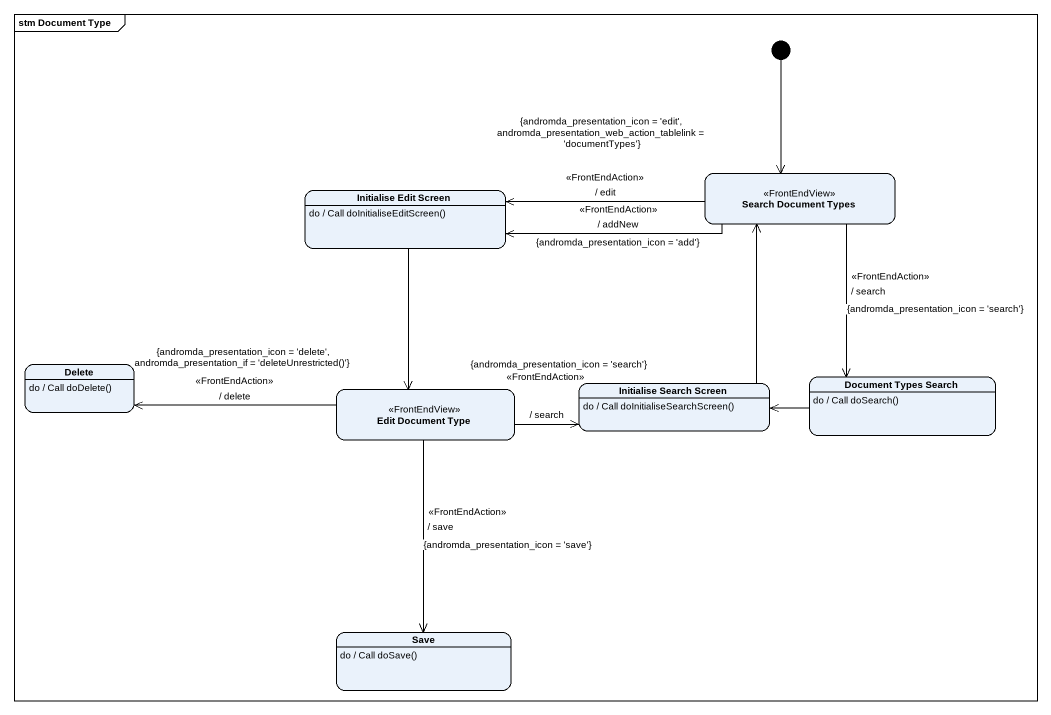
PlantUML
@startuml
mainframe stm Document Type
hide empty description
state "Search Document Types" as Search_Document_Types <<FrontEndView>>
state "Initialise Edit Screen" as Initialise_Edit_Screen
Initialise_Edit_Screen : do / Call doInitialiseEditScreen()
state Delete
Delete : do / Call doDelete()
state "Edit Document Type" as Edit_Document_Type <<FrontEndView>>
state "Initialise Search Screen" as Initialise_Search_Screen
Initialise_Search_Screen : do / Call doInitialiseSearchScreen()
state "Document Types Search" as Document_Types_Search
Document_Types_Search : do / Call doSearch()
state Save
Save : do / Call doSave()
[*] --> Search_Document_Types
Search_Document_Types -left-> Initialise_Edit_Screen : {andromda_presentation_icon = 'edit', andromda_presentation_web_action_tablelink = 'documentTypes'}\n<<FrontEndAction>>\n/ edit
Search_Document_Types -left-> Initialise_Edit_Screen : <<FrontEndAction>>\n/ addNew\n{andromda_presentation_icon = 'add'}
Search_Document_Types --> Document_Types_Search : <<FrontEndAction>>\n/ search\n{andromda_presentation_icon = 'search'}
Initialise_Edit_Screen --> Edit_Document_Type
Edit_Document_Type -left-> Delete : {andromda_presentation_icon = 'delete', andromda_presentation_if = 'deleteUnrestricted()'}\n<<FrontEndAction>>\n/ delete
Edit_Document_Type -right-> Initialise_Search_Screen : {andromda_presentation_icon = 'search'}\n<<FrontEndAction>>\n/ search
Edit_Document_Type --> Save : <<FrontEndAction>>\n/ save\n{andromda_presentation_icon = 'save'}
Initialise_Search_Screen -up-> Search_Document_Types
Document_Types_Search -left-> Initialise_Search_Screen
@enduml
